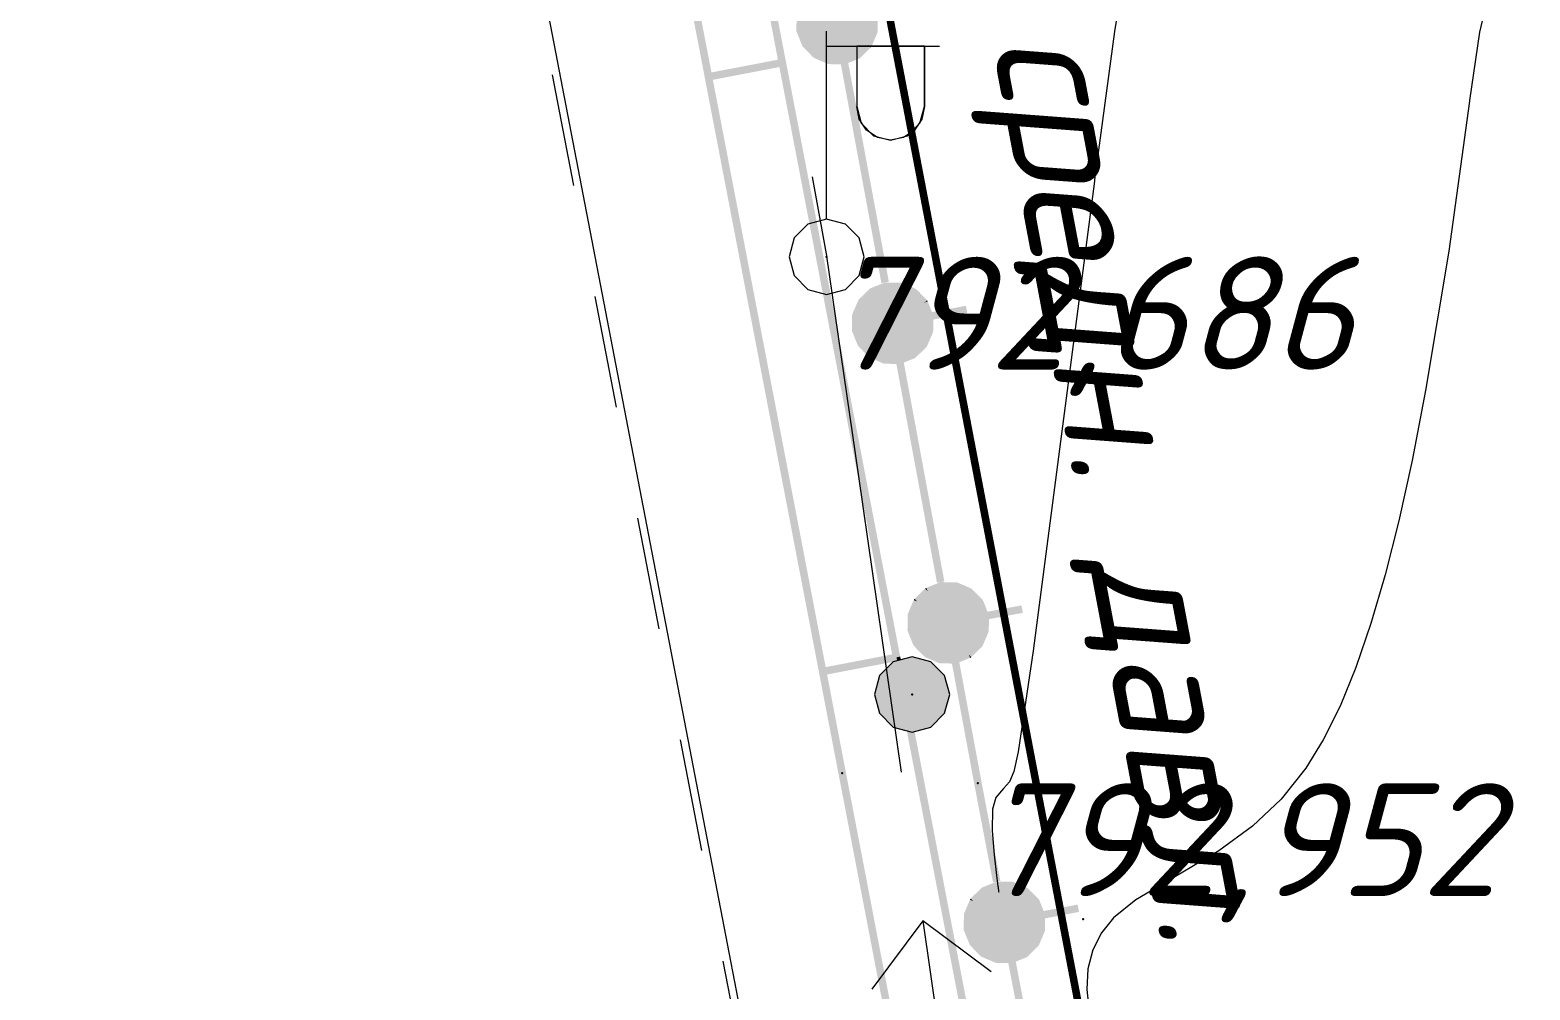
# Model space of a CAD drawing. Header units: metres. Extents: x 629572 to 645168, y 4785785 to 4790166.
# Drawn here: x 634833.16 to 634853.11, y 4788285.57 to 4788298.33 of the extents above; entities that cross this region are included whole.
import ezdxf

# ---------------------------------------------------------------- set-up
doc = ezdxf.new("R2010")
doc.units = ezdxf.units.M
doc.linetypes.add('Сплошная', pattern=[0])
doc.linetypes.add('Штриховая 1.5-1.5', pattern=[3, 1.5, -1.5])
doc.layers.get('0').update_dxf_attribs({"linetype": 'CONTINUOUS'})
for name, color, linetype in [('Газопровод подземный', 7, 'CONTINUOUS'), ('Горизонтали', 7, 'CONTINUOUS'), ('Дороги с покрытием (край_ бровка)', 7, 'CONTINUOUS'), ('Нурсултан', 7, 'CONTINUOUS'), ('Ограды каменные и жб (H более 1м) - по краю', 7, 'CONTINUOUS'), ('Ограды металлические (H более 1м) на металлических круглых столбах с шагом', 7, 'CONTINUOUS'), ('Проезжие части улиц и тротуаров (без бортового камня)', 7, 'CONTINUOUS'), ('Столбы металлические', 7, 'CONTINUOUS'), ('Фонарь электр._ на мет.столб', 7, 'CONTINUOUS')]:
    doc.layers.add(name, color=color, linetype=linetype)
doc.layers.add('ЛЭП н.напряж. подзем.', color=10, linetype='SIL_KAB_NIZVOLT', lineweight=13)
doc.styles.add('ISOCPEUR', font='isocpeui.ttf')
doc.styles.get("Standard").update_dxf_attribs({"font": 'isocpeui.ttf'})
doc.linetypes.add('GAZ_NADZ', pattern='A,10,-2.2,["|",Standard,S=1.8,R=0,X=-1.5,Y=-1],0,["-",Standard,S=1.5,R=0,X=-1.5,Y=0.05],-0.05', length=12.25)
doc.linetypes.add('SIL_KAB_NIZVOLT', pattern='A,1,["<",Standard,S=1.6,R=0,X=-1,Y=-0.8],6,0,1,[">",Standard,S=1.6,R=0,X=-0.8,Y=-0.8],-2,8,-2', length=20)

# ---------------------------------------------------------------- blocks, each defined once
blk = doc.blocks.new('22 - 107.1.1 столбы метал d-1.0')
blk.add_hatch(color=7).paths.add_polyline_path([(0, 0.5), (-0.25, 0.433), (-0.433, 0.25), (-0.5, 0), (-0.433, -0.25), (-0.25, -0.433), (0, -0.5), (0.25, -0.433), (0.433, -0.25), (0.5, 0), (0.433, 0.25), (0.25, 0.433), (0, 0.5)])
at = {"color": 7, "linetype": 'Continuous', "lineweight": 0, "flags": 128}
blk.add_lwpolyline([(0, 0.5), (-0.25, 0.433), (-0.433, 0.25), (-0.5, 0), (-0.433, -0.25), (-0.25, -0.433), (0, -0.5), (0.25, -0.433), (0.433, -0.25), (0.5, 0), (0.433, 0.25), (0.25, 0.433), (0, 0.5)], close=True, dxfattribs=at)
at = {"color": 7, "style": 'ISOCPEUR', "flags": 1}
for tag in ['Отметка(высота) верхнего провода', 'Отметка(высота) нижнего провода', 'X', 'Высота', 'Отметка', 'Имя объекта CREDO-III', 'Код объекта CREDO-III', 'Номер', 'Y']:
    blk.add_attdef(tag, (0, 0), '', height=2.5, dxfattribs=at)
blk = doc.blocks.new('34 - 110.1.1 фонарь на  метал.столб')
at = {"color": 7, "linetype": 'Continuous', "lineweight": 0, "flags": 128}
for points in [[(0, 0.5), (0, 3)], [(0, 2.8), (1.5, 2.8)], [(0.4, 2.8), (0.4, 2)], [(1.3, 2.8), (1.3, 2)], [(1.3, 2), (1.266, 1.828), (1.168, 1.682), (1.022, 1.584), (0.85, 1.55), (0.678, 1.584), (0.532, 1.682), (0.434, 1.828), (0.4, 2)]]:
    blk.add_lwpolyline(points, dxfattribs=at)
at = {"color": 7, "linetype": 'Continuous', "lineweight": 0, "true_color": 0xffffff, "flags": 128}
blk.add_lwpolyline([(1.3, 2.8), (0.4, 2.8), (0.4, 2), (0.46, 1.775), (0.625, 1.61), (0.85, 1.55), (1.075, 1.61), (1.24, 1.775), (1.3, 2), (1.3, 2.8)], close=True, dxfattribs=at)
at = {"color": 7, "linetype": 'Continuous', "lineweight": 0, "flags": 128}
blk.add_lwpolyline([(0, 0.5), (-0.25, 0.433), (-0.433, 0.25), (-0.5, 0), (-0.433, -0.25), (-0.25, -0.433), (0, -0.5), (0.25, -0.433), (0.433, -0.25), (0.5, 0), (0.433, 0.25), (0.25, 0.433), (0, 0.5)], close=True, dxfattribs=at)
at = {"color": 7, "style": 'ISOCPEUR', "flags": 1}
for tag in ['X', 'Отметка', 'Имя объекта CREDO-III', 'Код объекта CREDO-III', 'Y']:
    blk.add_attdef(tag, (0, 0), '', height=2.5, dxfattribs=at)

msp = doc.modelspace()

# ---------------------------------------------------------------- hatches: boundary and pattern name
at = {"layer": 'Ограды каменные и жб (H более 1м) - по краю'}
for points in [[(634841.028, 4788303.478), (634841.567, 4788300.673), (634842.138, 4788297.699), (634842.147, 4788297.65), (634842.197, 4788297.659), (634843.179, 4788297.848), (634843.228, 4788297.857), (634843.218, 4788297.906), (634842.647, 4788300.881), (634842.108, 4788303.685), (634841.709, 4788305.763), (634841.611, 4788305.744), (634842.01, 4788303.667), (634842.549, 4788300.862), (634843.111, 4788297.936), (634842.227, 4788297.767), (634841.665, 4788300.692), (634841.126, 4788303.497), (634840.727, 4788305.574), (634840.629, 4788305.555)], [(634842.547, 4788295.572), (634843.085, 4788292.768), (634843.657, 4788289.793), (634843.706, 4788289.803), (634843.657, 4788289.793), (634843.666, 4788289.744), (634843.716, 4788289.754), (634844.698, 4788289.942), (634844.688, 4788289.991), (634844.737, 4788290.001), (634844.166, 4788292.975), (634843.627, 4788295.78), (634843.228, 4788297.857), (634843.13, 4788297.838), (634843.529, 4788295.761), (634844.067, 4788292.957), (634844.63, 4788290.031), (634843.746, 4788289.861), (634843.184, 4788292.787), (634842.645, 4788295.591), (634842.246, 4788297.668), (634842.147, 4788297.65)], [(634844.164, 4788287.686), (634844.015, 4788288.459), (634844.004, 4788288.457), (634844.015, 4788288.459), (634843.765, 4788289.763), (634843.666, 4788289.744), (634843.917, 4788288.441), (634843.917, 4788288.441), (634843.917, 4788288.441), (634844.066, 4788287.667), (634844.605, 4788284.863), (634845.177, 4788281.888), (634845.187, 4788281.839), (634845.236, 4788281.848), (634846.218, 4788282.037), (634846.267, 4788282.047), (634846.258, 4788282.096), (634845.685, 4788285.07), (634845.146, 4788287.875), (634844.997, 4788288.648), (634844.747, 4788289.952), (634844.648, 4788289.933), (634844.899, 4788288.629), (634844.961, 4788288.641), (634844.986, 4788288.646), (634844.961, 4788288.641), (634844.961, 4788288.641), (634844.899, 4788288.629), (634845.048, 4788287.856), (634845.587, 4788285.051), (634846.15, 4788282.126), (634845.266, 4788281.956), (634844.703, 4788284.881)], [(634844.698, 4788289.942), (634844.747, 4788289.952), (634844.737, 4788290.001), (634844.688, 4788289.991)]]:
    msp.add_hatch(color=7, dxfattribs=at).paths.add_polyline_path(points)
at = {"layer": 'Ограды металлические (H более 1м) на металлических круглых столбах с шагом'}
for points in [[(634843.948, 4788297.875), (634844.487, 4788294.965), (634844.586, 4788294.984), (634844.046, 4788297.893), (634844.189, 4788297.95), (634844.178, 4788297.978), (634844.186, 4788297.957), (634844.189, 4788297.95), (634844.198, 4788297.954), (634844.206, 4788297.961), (634844.171, 4788297.997), (634844.171, 4788297.997), (634844.206, 4788297.961), (634844.345, 4788298.097), (634844.31, 4788298.133), (634844.356, 4788298.113), (634844.353, 4788298.169), (634844.35, 4788298.203), (634844.35, 4788298.203), (634844.356, 4788298.113), (634844.433, 4788298.292), (634844.437, 4788298.301), (634844.437, 4788298.311), (634844.428, 4788298.33), (634844.411, 4788298.365), (634844.437, 4788298.311), (634844.439, 4788298.465), (634844.891, 4788298.549), (634844.872, 4788298.647), (634844.421, 4788298.564), (634844.371, 4788298.688), (634844.364, 4788298.707), (634844.353, 4788298.723), (634844.264, 4788298.815), (634844.217, 4788298.863), (634844.182, 4788298.828), (634844.217, 4788298.863), (634844.21, 4788298.87), (634844.201, 4788298.874), (634844.16, 4788298.892), (634844.022, 4788298.951), (634844.013, 4788298.955), (634844.003, 4788298.955), (634843.808, 4788298.958), (634843.807, 4788298.919), (634843.807, 4788298.918), (634843.808, 4788298.958), (634843.798, 4788298.958), (634843.789, 4788298.954), (634843.803, 4788298.917), (634843.803, 4788298.917), (634843.789, 4788298.954), (634843.723, 4788298.878), (634843.723, 4788298.878), (634843.748, 4788298.908), (634843.789, 4788298.954), (634843.607, 4788298.882), (634843.591, 4788298.871), (634843.569, 4788298.805), (634843.569, 4788298.805), (634843.591, 4788298.871), (634843.451, 4788298.735), (634843.486, 4788298.699), (634843.463, 4788298.723), (634843.451, 4788298.735), (634843.444, 4788298.728), (634843.44, 4788298.719), (634843.444, 4788298.663), (634843.446, 4788298.629), (634843.446, 4788298.629), (634843.44, 4788298.719), (634843.363, 4788298.54), (634843.409, 4788298.52), (634843.393, 4788298.527), (634843.363, 4788298.54), (634843.359, 4788298.53), (634843.359, 4788298.521), (634843.368, 4788298.502), (634843.405, 4788298.429), (634843.405, 4788298.429), (634843.359, 4788298.521), (634843.357, 4788298.325), (634843.397, 4788298.325), (634843.357, 4788298.325), (634843.357, 4788298.315), (634843.36, 4788298.306), (634843.397, 4788298.321), (634843.36, 4788298.306), (634843.425, 4788298.144), (634843.433, 4788298.125), (634843.436, 4788298.116), (634843.443, 4788298.109), (634843.466, 4788298.131), (634843.479, 4788298.144), (634843.443, 4788298.109), (634843.533, 4788298.017), (634843.579, 4788297.969), (634843.595, 4788297.958), (634843.637, 4788297.94), (634843.775, 4788297.881), (634843.794, 4788297.927), (634843.794, 4788297.904), (634843.794, 4788297.927), (634843.775, 4788297.881), (634843.794, 4788297.877)], [(634844.334, 4788298.109), (634844.345, 4788298.097), (634844.356, 4788298.113), (634844.31, 4788298.133)], [(634844.686, 4788293.892), (634845.226, 4788290.982), (634845.324, 4788291.001), (634844.785, 4788293.91), (634844.928, 4788293.967), (634844.944, 4788293.978), (634844.909, 4788294.014), (634844.914, 4788294.001), (634844.909, 4788294.014), (634844.944, 4788293.978), (634844.966, 4788294.044), (634844.966, 4788294.044), (634844.944, 4788293.978), (634845.084, 4788294.114), (634845.091, 4788294.121), (634845.095, 4788294.13), (634845.091, 4788294.186), (634845.089, 4788294.22), (634845.095, 4788294.13), (634845.172, 4788294.309), (634845.176, 4788294.328), (634845.126, 4788294.329), (634845.126, 4788294.329), (634845.176, 4788294.328), (634845.178, 4788294.482), (634845.629, 4788294.566), (634845.611, 4788294.664), (634845.16, 4788294.581), (634845.11, 4788294.705), (634845.103, 4788294.724), (634845.056, 4788294.705), (634845.092, 4788294.74), (634845.003, 4788294.832), (634844.956, 4788294.88), (634844.94, 4788294.891), (634844.898, 4788294.909), (634844.761, 4788294.968), (634844.741, 4788294.922), (634844.761, 4788294.968), (634844.751, 4788294.972), (634844.741, 4788294.972), (634844.741, 4788294.964), (634844.741, 4788294.941), (634844.741, 4788294.972), (634844.546, 4788294.974), (634844.546, 4788294.936), (634844.546, 4788294.935), (634844.546, 4788294.935), (634844.546, 4788294.974), (634844.536, 4788294.975), (634844.527, 4788294.971), (634844.346, 4788294.899), (634844.365, 4788294.852), (634844.365, 4788294.852), (634844.349, 4788294.892), (634844.346, 4788294.899), (634844.33, 4788294.888), (634844.19, 4788294.752), (634844.225, 4788294.716), (634844.202, 4788294.74), (634844.19, 4788294.752), (634844.183, 4788294.745), (634844.179, 4788294.736), (634844.102, 4788294.557), (634844.098, 4788294.537), (634844.095, 4788294.342), (634844.095, 4788294.332), (634844.099, 4788294.323), (634844.136, 4788294.338), (634844.099, 4788294.323), (634844.164, 4788294.16), (634844.171, 4788294.142), (634844.182, 4788294.126), (634844.205, 4788294.148), (634844.218, 4788294.161), (634844.182, 4788294.126), (634844.271, 4788294.034), (634844.318, 4788293.986), (634844.354, 4788294.021), (634844.318, 4788293.986), (634844.325, 4788293.979), (634844.334, 4788293.975), (634844.376, 4788293.957), (634844.513, 4788293.898), (634844.522, 4788293.894), (634844.532, 4788293.894)], [(634845.103, 4788294.724), (634845.099, 4788294.733), (634845.092, 4788294.74), (634845.069, 4788294.717), (634845.056, 4788294.705)], [(634846.069, 4788287.019), (634845.82, 4788288.326), (634845.523, 4788289.927), (634845.666, 4788289.984), (634845.648, 4788290.03), (634845.683, 4788289.995), (634845.823, 4788290.131), (634845.791, 4788290.163), (634845.811, 4788290.143), (634845.823, 4788290.131), (634845.834, 4788290.147), (634845.788, 4788290.167), (634845.834, 4788290.147), (634845.83, 4788290.203), (634845.827, 4788290.237), (634845.827, 4788290.237), (634845.834, 4788290.147), (634845.911, 4788290.326), (634845.865, 4788290.346), (634845.881, 4788290.339), (634845.911, 4788290.326), (634845.914, 4788290.335), (634845.915, 4788290.345), (634845.906, 4788290.363), (634845.882, 4788290.411), (634845.915, 4788290.345), (634845.917, 4788290.499), (634846.368, 4788290.583), (634846.35, 4788290.681), (634845.898, 4788290.598), (634845.849, 4788290.722), (634845.841, 4788290.741), (634845.795, 4788290.722), (634845.795, 4788290.722), (634845.841, 4788290.741), (634845.831, 4788290.757), (634845.741, 4788290.849), (634845.694, 4788290.897), (634845.659, 4788290.862), (634845.659, 4788290.862), (634845.694, 4788290.897), (634845.688, 4788290.904), (634845.678, 4788290.908), (634845.637, 4788290.926), (634845.499, 4788290.985), (634845.479, 4788290.939), (634845.499, 4788290.985), (634845.48, 4788290.989), (634845.48, 4788290.981), (634845.48, 4788290.958), (634845.48, 4788290.989), (634845.285, 4788290.991), (634845.275, 4788290.992), (634845.266, 4788290.988), (634845.281, 4788290.951), (634845.266, 4788290.988), (634845.2, 4788290.912), (634845.2, 4788290.912), (634845.226, 4788290.942), (634845.266, 4788290.988), (634845.085, 4788290.916), (634845.103, 4788290.869), (634845.068, 4788290.905), (634845.046, 4788290.839), (634845.046, 4788290.839), (634845.068, 4788290.905), (634844.929, 4788290.769), (634844.963, 4788290.733), (634844.917, 4788290.753), (634844.84, 4788290.573), (634844.886, 4788290.554), (634844.87, 4788290.561), (634844.84, 4788290.573), (634844.836, 4788290.554), (634844.886, 4788290.554), (634844.836, 4788290.554), (634844.845, 4788290.536), (634844.882, 4788290.462), (634844.882, 4788290.462), (634844.836, 4788290.554), (634844.834, 4788290.359), (634844.834, 4788290.349), (634844.837, 4788290.34), (634844.875, 4788290.355), (634844.837, 4788290.34), (634844.902, 4788290.177), (634844.91, 4788290.159), (634844.913, 4788290.15), (634844.92, 4788290.143), (634844.944, 4788290.165), (634844.956, 4788290.177), (634844.92, 4788290.143), (634845.01, 4788290.051), (634845.057, 4788290.003), (634845.073, 4788289.992), (634845.114, 4788289.974), (634845.252, 4788289.915), (634845.271, 4788289.911), (634845.425, 4788289.909), (634845.722, 4788288.308), (634845.771, 4788288.317), (634845.722, 4788288.308), (634845.971, 4788287)], [(634845.068, 4788290.905), (634845.103, 4788290.869), (634845.087, 4788290.908), (634845.085, 4788290.916), (634845.075, 4788290.912)], [(634844.94, 4788290.757), (634844.929, 4788290.769), (634844.917, 4788290.753), (634844.963, 4788290.733)], [(634845.666, 4788289.984), (634845.676, 4788289.988), (634845.683, 4788289.995), (634845.648, 4788290.03), (634845.664, 4788289.991)], [(634846.175, 4788285.928), (634846.729, 4788283.021), (634846.828, 4788283.04), (634846.274, 4788285.946), (634846.417, 4788286.004), (634846.41, 4788286.021), (634846.414, 4788286.011), (634846.417, 4788286.004), (634846.426, 4788286.008), (634846.433, 4788286.015), (634846.455, 4788286.081), (634846.455, 4788286.081), (634846.433, 4788286.015), (634846.572, 4788286.152), (634846.583, 4788286.168), (634846.579, 4788286.224), (634846.576, 4788286.258), (634846.576, 4788286.258), (634846.583, 4788286.168), (634846.659, 4788286.347), (634846.663, 4788286.367), (634846.613, 4788286.367), (634846.663, 4788286.367), (634846.664, 4788286.521), (634847.115, 4788286.607), (634847.096, 4788286.705), (634846.645, 4788286.619), (634846.595, 4788286.743), (634846.588, 4788286.762), (634846.541, 4788286.743), (634846.543, 4788286.745), (634846.541, 4788286.743), (634846.588, 4788286.762), (634846.584, 4788286.771), (634846.577, 4788286.778), (634846.487, 4788286.869), (634846.44, 4788286.917), (634846.433, 4788286.924), (634846.424, 4788286.928), (634846.382, 4788286.946), (634846.244, 4788287.004), (634846.235, 4788287.008), (634846.225, 4788287.008), (634846.225, 4788287), (634846.225, 4788286.958), (634846.225, 4788287.008), (634846.03, 4788287.01), (634846.03, 4788286.971), (634846.03, 4788286.97), (634846.03, 4788287.01), (634846.02, 4788287.01), (634846.011, 4788287.006), (634845.945, 4788286.93), (634845.945, 4788286.93), (634845.971, 4788286.96), (634846.011, 4788287.006), (634845.83, 4788286.933), (634845.849, 4788286.886), (634845.833, 4788286.926), (634845.83, 4788286.933), (634845.821, 4788286.929), (634845.814, 4788286.922), (634845.792, 4788286.856), (634845.792, 4788286.856), (634845.814, 4788286.922), (634845.675, 4788286.785), (634845.71, 4788286.75), (634845.664, 4788286.769), (634845.668, 4788286.713), (634845.67, 4788286.679), (634845.67, 4788286.679), (634845.664, 4788286.769), (634845.588, 4788286.589), (634845.633, 4788286.57), (634845.618, 4788286.577), (634845.588, 4788286.589), (634845.584, 4788286.57), (634845.634, 4788286.57), (634845.584, 4788286.57), (634845.593, 4788286.552), (634845.63, 4788286.479), (634845.63, 4788286.479), (634845.584, 4788286.57), (634845.582, 4788286.375), (634845.582, 4788286.365), (634845.586, 4788286.356), (634845.652, 4788286.194), (634845.659, 4788286.175), (634845.67, 4788286.159), (634845.76, 4788286.067), (634845.807, 4788286.02), (634845.823, 4788286.009), (634845.829, 4788286.024), (634845.842, 4788286.055), (634845.823, 4788286.009), (634845.865, 4788285.991), (634846.002, 4788285.933), (634846.011, 4788285.929), (634846.021, 4788285.929)], [(634845.686, 4788286.773), (634845.675, 4788286.785), (634845.664, 4788286.769), (634845.71, 4788286.75)]]:
    msp.add_hatch(color=7, dxfattribs=at).paths.add_polyline_path(points)

# ---------------------------------------------------------------- linework, layer by layer
at = {"layer": 'Газопровод подземный', "color": 50, "linetype": 'GAZ_NADZ', "lineweight": 13, "const_width": 0.1, "flags": 128}
msp.add_lwpolyline([(634854.846, 4788244.935), (634835.687, 4788345.061), (634816.606, 4788349.7), (634719.258, 4788371.499), (634636.484, 4788389.171)], dxfattribs=at)
at = {"layer": 'Горизонтали', "color": 34, "linetype": 'Сплошная', "lineweight": 0, "true_color": 0xa55200, "flags": 128}
for points, elevation in [([(634865.867, 4788317.228), (634865.547, 4788317.184), (634863.886, 4788316.956), (634863.12, 4788316.841), (634862.395, 4788316.698), (634861.533, 4788316.494), (634860.513, 4788316.221), (634858.527, 4788315.633), (634856.625, 4788315.012), (634855.066, 4788314.442), (634854.433, 4788314.182), (634853.902, 4788313.943), (634853.451, 4788313.71), (634853.074, 4788313.481), (634852.766, 4788313.253), (634852.52, 4788313.02), (634852.337, 4788312.788), (634852.197, 4788312.535), (634852.093, 4788312.254), (634851.992, 4788311.856), (634851.991, 4788311.854), (634851.316, 4788309.004), (634850.993, 4788307.725), (634850.705, 4788306.729), (634850.407, 4788305.855), (634850.096, 4788305.1), (634849.789, 4788304.48), (634849.34, 4788303.672), (634848.969, 4788303.009), (634848.708, 4788302.506), (634848.489, 4788302.028), (634848.306, 4788301.565), (634848.165, 4788301.14), (634848.035, 4788300.677), (634847.8, 4788299.607), (634847.587, 4788298.31), (634847.322, 4788296.34), (634847.319, 4788296.321), (634846.504, 4788290.079), (634846.307, 4788288.734), (634846.249, 4788288.472), (634846.189, 4788288.336), (634846.11, 4788288.249), (634846.01, 4788288.127), (634845.964, 4788287.972), (634845.959, 4788287.69), (634845.985, 4788287.364), (634846.018, 4788287.089), (634846.037, 4788286.948), (634846.038, 4788286.936), (634846.045, 4788286.88), (634846.045, 4788286.88), (634846.046, 4788286.878), (634846.047, 4788286.871)], 793), ([(634859.317, 4788305.415), (634858.783, 4788305.229), (634858.011, 4788304.937), (634857.327, 4788304.606), (634856.675, 4788304.213), (634856.065, 4788303.76), (634855.679, 4788303.424), (634855.284, 4788303.042), (634854.885, 4788302.619), (634854.491, 4788302.165), (634854.108, 4788301.686), (634853.751, 4788301.201), (634853.431, 4788300.723), (634853.159, 4788300.269), (634852.83, 4788299.61), (634852.702, 4788299.289), (634852.595, 4788298.966), (634852.439, 4788298.302), (634852.307, 4788297.392), (634852.306, 4788297.386), (634852.034, 4788295.392), (634851.723, 4788293.537), (634851.544, 4788292.607), (634851.369, 4788291.806), (634851.187, 4788291.086), (634850.998, 4788290.44), (634850.797, 4788289.857), (634850.586, 4788289.343), (634850.364, 4788288.896), (634850.13, 4788288.516), (634849.805, 4788288.108), (634849.42, 4788287.745), (634848.975, 4788287.42), (634848.374, 4788287.066), (634847.87, 4788286.767), (634847.573, 4788286.529), (634847.412, 4788286.329), (634847.298, 4788286.102), (634847.233, 4788285.851), (634847.217, 4788285.577), (634847.251, 4788285.285), (634847.335, 4788284.978), (634847.467, 4788284.662), (634847.645, 4788284.342), (634847.92, 4788283.948), (634848.356, 4788283.411), (634848.77, 4788282.903), (634849.055, 4788282.513), (634849.286, 4788282.142), (634849.464, 4788281.783), (634849.592, 4788281.435), (634849.691, 4788281.06), (634849.76, 4788280.652), (634849.802, 4788280.208), (634849.816, 4788279.725), (634849.803, 4788279.187), (634849.764, 4788278.581), (634849.696, 4788277.874), (634849.432, 4788275.849), (634849.014, 4788273.196), (634848.846, 4788272.183)], 793.5)]:
    msp.add_lwpolyline(points, dxfattribs=dict(at, elevation=elevation))
at = {"layer": 'Дороги с покрытием (край_ бровка)', "color": 251, "linetype": 'Сплошная', "lineweight": 0, "true_color": 0x636466, "flags": 128}
msp.add_lwpolyline([(634834.129, 4788345.309), (634835.344, 4788332.943), (634837.162, 4788313.576), (634842.645, 4788285.103), (634842.678, 4788284.842)], dxfattribs=at)
at = {"layer": 'ЛЭП н.напряж. подзем.', "color": 10, "linetype": 'Continuous', "lineweight": 13}
for p, q in [((634843.565, 4788296.378), (634843.761, 4788295.306)), ((634843.758, 4788295.326), (634844.178, 4788292.426)), ((634844.178, 4788292.426), (634844.751, 4788288.467)), ((634845.038, 4788286.488), (634844.361, 4788285.582)), ((634845.945, 4788285.811), (634845.038, 4788286.488)), ((634845.038, 4788286.488), (634845.612, 4788282.529))]:
    msp.add_line(p, q, dxfattribs=at)
at = {"layer": 'Нурсултан', "color": 7}
for p in [(634843.759, 4788295.316, 6.009), (634844.895, 4788289.498, 6.077), (634843.966, 4788288.45, 5.142), (634845.771, 4788288.317, 6.275), (634847.169, 4788286.51, 6.938)]:
    msp.add_point(p, dxfattribs=at)
at = {"layer": 'Проезжие части улиц и тротуаров (без бортового камня)', "linetype": 'Штриховая 1.5-1.5', "lineweight": 0, "flags": 128}
msp.add_lwpolyline([(634834.029, 4788345.299), (634835.244, 4788332.933), (634837.063, 4788313.562), (634842.546, 4788285.087), (634842.596, 4788284.826)], dxfattribs=at)

# ---------------------------------------------------------------- block references
at = {"layer": 'Столбы металлические', "color": 7, "linetype": 'Continuous'}
msp.add_blockref('22 - 107.1.1 столбы метал d-1.0', (634844.895, 4788289.498, 795.239), dxfattribs=at)
at = {"layer": 'Фонарь электр._ на мет.столб', "color": 7, "linetype": 'Continuous'}
msp.add_blockref('34 - 110.1.1 фонарь на  метал.столб', (634843.759, 4788295.316, 795.239), dxfattribs=at)

# ---------------------------------------------------------------- texts
at = {"layer": 'Газопровод подземный', "color": 2, "style": 'ISOCPEUR'}
msp.add_text('средн. давл.', height=1.61454, rotation=280.6796, dxfattribs=at).set_placement((634845.945, 4788298.178))
at = {"layer": 'Нурсултан', "color": 251, "char_height": 1.5, "attachment_point": 1, "style": 'ISOCPEUR'}
for s, insert in [('792,686', (634843.759, 4788295.316, 6.009)), ('792,952', (634845.771, 4788288.317, 6.275))]:
    msp.add_mtext(s, dxfattribs=dict(at, insert=insert))

doc.saveas('drawing.dxf')
